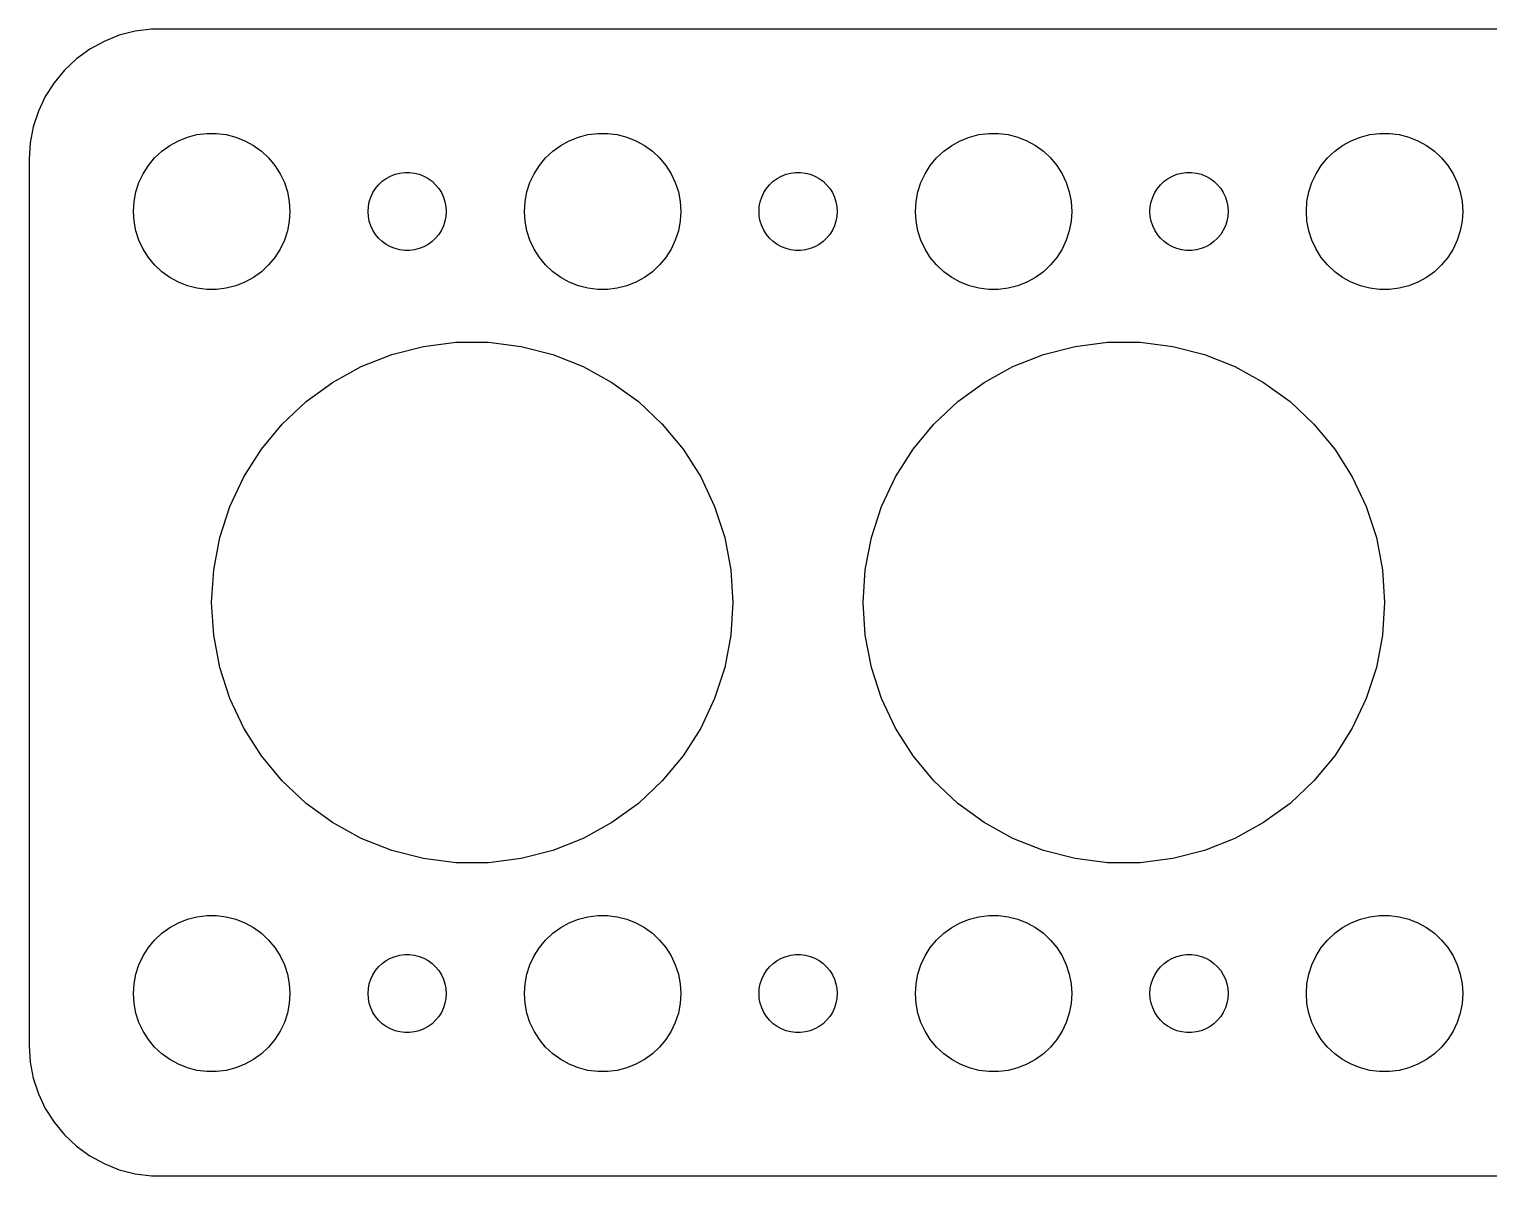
# Model space of a CAD drawing. Header units: metres. Extents: x -67 to 67, y -22 to 22.
# Drawn here: x -67 to -11, y -22 to 22 of the extents above; entities that cross this region are included whole.
import ezdxf

# ---------------------------------------------------------------- set-up
doc = ezdxf.new("R2010")
doc.units = ezdxf.units.M

msp = doc.modelspace()

# ---------------------------------------------------------------- linework, layer by layer
for p, q in [((-62.9369, 21.9114), (-63.5451, 21.7553)), ((-62.3139, 21.9901), (-62.9369, 21.9114)), ((62.3139, 21.9901), (-62.3139, 21.9901)), ((-64.1289, 21.5241), (-64.6791, 21.2216)), ((-63.5451, 21.7553), (-64.1289, 21.5241)), ((-65.1871, 20.8526), (-65.6448, 20.4227)), ((-64.6791, 21.2216), (-65.1871, 20.8526)), ((-65.6448, 20.4227), (-66.0451, 19.9389)), ((-66.0451, 19.9389), (-66.3815, 19.4088)), ((-66.3815, 19.4088), (-66.6489, 18.8406)), ((-66.6489, 18.8406), (-66.8429, 18.2434)), ((-66.8429, 18.2434), (-66.9606, 17.6267)), ((-60.927, 17.8532), (-60.5621, 17.9469)), ((-60.5621, 17.9469), (-60.1884, 17.9941)), ((-60.1884, 17.9941), (-59.8116, 17.9941)), ((-59.8116, 17.9941), (-59.4379, 17.9469)), ((-59.4379, 17.9469), (-59.0729, 17.8532)), ((-45.927, 17.8532), (-45.5621, 17.9469)), ((-45.5621, 17.9469), (-45.1884, 17.9941)), ((-45.1884, 17.9941), (-44.8116, 17.9941)), ((-44.8116, 17.9941), (-44.4379, 17.9469)), ((-44.4379, 17.9469), (-44.0729, 17.8532)), ((-30.927, 17.8532), (-30.5621, 17.9469)), ((-30.5621, 17.9469), (-30.1884, 17.9941)), ((-30.1884, 17.9941), (-29.8116, 17.9941)), ((-29.8116, 17.9941), (-29.4379, 17.9469)), ((-29.4379, 17.9469), (-29.0729, 17.8532)), ((-15.927, 17.8532), (-15.5621, 17.9469)), ((-15.5621, 17.9469), (-15.1884, 17.9941)), ((-15.1884, 17.9941), (-14.8116, 17.9941)), ((-14.8116, 17.9941), (-14.4379, 17.9469)), ((-14.4379, 17.9469), (-14.0729, 17.8532)), ((-66.9606, 17.6267), (-67, 17)), ((-61.9123, 17.3115), (-61.6075, 17.533)), ((-61.6075, 17.533), (-61.2773, 17.7145)), ((-61.2773, 17.7145), (-60.927, 17.8532)), ((-59.0729, 17.8532), (-58.7227, 17.7145)), ((-58.7227, 17.7145), (-58.3925, 17.533)), ((-58.3925, 17.533), (-58.0877, 17.3115)), ((-46.9123, 17.3115), (-46.6075, 17.533)), ((-46.6075, 17.533), (-46.2773, 17.7145)), ((-46.2773, 17.7145), (-45.927, 17.8532)), ((-44.0729, 17.8532), (-43.7227, 17.7145)), ((-43.7227, 17.7145), (-43.3925, 17.533)), ((-43.3925, 17.533), (-43.0877, 17.3115)), ((-31.9123, 17.3115), (-31.6075, 17.533)), ((-31.6075, 17.533), (-31.2773, 17.7145)), ((-31.2773, 17.7145), (-30.927, 17.8532)), ((-29.0729, 17.8532), (-28.7227, 17.7145)), ((-28.7227, 17.7145), (-28.3925, 17.533)), ((-28.3925, 17.533), (-28.0877, 17.3115)), ((-16.9123, 17.3115), (-16.6075, 17.533)), ((-16.6075, 17.533), (-16.2773, 17.7145)), ((-16.2773, 17.7145), (-15.927, 17.8532)), ((-14.0729, 17.8532), (-13.7227, 17.7145)), ((-13.7227, 17.7145), (-13.3925, 17.533)), ((-13.3925, 17.533), (-13.0877, 17.3115)), ((-67, 17), (-67, -17)), ((-62.427, 16.7634), (-62.1869, 17.0536)), ((-62.1869, 17.0536), (-61.9123, 17.3115)), ((-58.0877, 17.3115), (-57.8131, 17.0536)), ((-57.8131, 17.0536), (-57.5729, 16.7634)), ((-47.427, 16.7634), (-47.1869, 17.0536)), ((-47.1869, 17.0536), (-46.9123, 17.3115)), ((-43.0877, 17.3115), (-42.8131, 17.0536)), ((-42.8131, 17.0536), (-42.5729, 16.7634)), ((-32.427, 16.7634), (-32.1869, 17.0536)), ((-32.1869, 17.0536), (-31.9123, 17.3115)), ((-28.0877, 17.3115), (-27.8131, 17.0536)), ((-27.8131, 17.0536), (-27.5729, 16.7634)), ((-17.427, 16.7634), (-17.1869, 17.0536)), ((-17.1869, 17.0536), (-16.9123, 17.3115)), ((-13.0877, 17.3115), (-12.8131, 17.0536)), ((-12.8131, 17.0536), (-12.5729, 16.7634)), ((-62.7893, 16.1044), (-62.6289, 16.4453)), ((-62.6289, 16.4453), (-62.427, 16.7634)), ((-57.5729, 16.7634), (-57.3711, 16.4453)), ((-57.3711, 16.4453), (-57.2107, 16.1044)), ((-53.4561, 16.1558), (-53.3037, 16.2665)), ((-53.3037, 16.2665), (-53.1387, 16.3572)), ((-53.1387, 16.3572), (-52.9635, 16.4266)), ((-52.9635, 16.4266), (-52.7811, 16.4734)), ((-52.7811, 16.4734), (-52.5942, 16.497)), ((-52.5942, 16.497), (-52.4058, 16.497)), ((-52.4058, 16.497), (-52.2189, 16.4734)), ((-52.2189, 16.4734), (-52.0365, 16.4266)), ((-52.0365, 16.4266), (-51.8613, 16.3572)), ((-51.8613, 16.3572), (-51.6963, 16.2665)), ((-51.6963, 16.2665), (-51.5439, 16.1558)), ((-47.7893, 16.1044), (-47.6289, 16.4453)), ((-47.6289, 16.4453), (-47.427, 16.7634)), ((-42.5729, 16.7634), (-42.3711, 16.4453)), ((-42.3711, 16.4453), (-42.2107, 16.1044)), ((-38.4561, 16.1558), (-38.3037, 16.2665)), ((-38.3037, 16.2665), (-38.1387, 16.3572)), ((-38.1387, 16.3572), (-37.9635, 16.4266)), ((-37.9635, 16.4266), (-37.7811, 16.4734)), ((-37.7811, 16.4734), (-37.5942, 16.497)), ((-37.5942, 16.497), (-37.4058, 16.497)), ((-37.4058, 16.497), (-37.2189, 16.4734)), ((-37.2189, 16.4734), (-37.0365, 16.4266)), ((-37.0365, 16.4266), (-36.8613, 16.3572)), ((-36.8613, 16.3572), (-36.6963, 16.2665)), ((-36.6963, 16.2665), (-36.5439, 16.1558)), ((-32.7893, 16.1044), (-32.6289, 16.4453)), ((-32.6289, 16.4453), (-32.427, 16.7634)), ((-27.5729, 16.7634), (-27.3711, 16.4453)), ((-27.3711, 16.4453), (-27.2107, 16.1044)), ((-23.4561, 16.1558), (-23.3037, 16.2665)), ((-23.3037, 16.2665), (-23.1387, 16.3572)), ((-23.1387, 16.3572), (-22.9635, 16.4266)), ((-22.9635, 16.4266), (-22.7811, 16.4734)), ((-22.7811, 16.4734), (-22.5942, 16.497)), ((-22.5942, 16.497), (-22.4058, 16.497)), ((-22.4058, 16.497), (-22.2189, 16.4734)), ((-22.2189, 16.4734), (-22.0365, 16.4266)), ((-22.0365, 16.4266), (-21.8613, 16.3572)), ((-21.8613, 16.3572), (-21.6963, 16.2665)), ((-21.6963, 16.2665), (-21.5439, 16.1558)), ((-17.7893, 16.1044), (-17.6289, 16.4453)), ((-17.6289, 16.4453), (-17.427, 16.7634)), ((-12.5729, 16.7634), (-12.3711, 16.4453)), ((-12.3711, 16.4453), (-12.2107, 16.1044)), ((-62.9763, 15.376), (-62.9057, 15.7461)), ((-62.9057, 15.7461), (-62.7893, 16.1044)), ((-57.2107, 16.1044), (-57.0942, 15.7461)), ((-57.0942, 15.7461), (-57.0237, 15.376)), ((-53.8947, 15.5522), (-53.8145, 15.7226)), ((-53.8145, 15.7226), (-53.7135, 15.8817)), ((-53.7135, 15.8817), (-53.5934, 16.0268)), ((-53.5934, 16.0268), (-53.4561, 16.1558)), ((-51.5439, 16.1558), (-51.4065, 16.0268)), ((-51.4065, 16.0268), (-51.2865, 15.8817)), ((-51.2865, 15.8817), (-51.1855, 15.7226)), ((-51.1855, 15.7226), (-51.1053, 15.5522)), ((-47.9763, 15.376), (-47.9057, 15.7461)), ((-47.9057, 15.7461), (-47.7893, 16.1044)), ((-42.2107, 16.1044), (-42.0942, 15.7461)), ((-42.0942, 15.7461), (-42.0237, 15.376)), ((-38.8947, 15.5522), (-38.8145, 15.7226)), ((-38.8145, 15.7226), (-38.7135, 15.8817)), ((-38.7135, 15.8817), (-38.5934, 16.0268)), ((-38.5934, 16.0268), (-38.4561, 16.1558)), ((-36.5439, 16.1558), (-36.4065, 16.0268)), ((-36.4065, 16.0268), (-36.2865, 15.8817)), ((-36.2865, 15.8817), (-36.1855, 15.7226)), ((-36.1855, 15.7226), (-36.1053, 15.5522)), ((-32.9763, 15.376), (-32.9057, 15.7461)), ((-32.9057, 15.7461), (-32.7893, 16.1044)), ((-27.2107, 16.1044), (-27.0942, 15.7461)), ((-27.0942, 15.7461), (-27.0237, 15.376)), ((-23.8947, 15.5522), (-23.8145, 15.7226)), ((-23.8145, 15.7226), (-23.7135, 15.8817)), ((-23.7135, 15.8817), (-23.5934, 16.0268)), ((-23.5934, 16.0268), (-23.4561, 16.1558)), ((-21.5439, 16.1558), (-21.4065, 16.0268)), ((-21.4065, 16.0268), (-21.2865, 15.8817)), ((-21.2865, 15.8817), (-21.1855, 15.7226)), ((-21.1855, 15.7226), (-21.1053, 15.5522)), ((-17.9763, 15.376), (-17.9057, 15.7461)), ((-17.9057, 15.7461), (-17.7893, 16.1044)), ((-12.2107, 16.1044), (-12.0942, 15.7461)), ((-12.0942, 15.7461), (-12.0237, 15.376)), ((-63, 15), (-62.9763, 15.376)), ((-57.0237, 15.376), (-57, 15)), ((-54, 15), (-53.9882, 15.188)), ((-53.9882, 15.188), (-53.9529, 15.373)), ((-53.9529, 15.373), (-53.8947, 15.5522)), ((-51.1053, 15.5522), (-51.0471, 15.373)), ((-51.0471, 15.373), (-51.0118, 15.188)), ((-51.0118, 15.188), (-51, 15)), ((-48, 15), (-47.9763, 15.376)), ((-42.0237, 15.376), (-42, 15)), ((-39, 15), (-38.9882, 15.188)), ((-38.9882, 15.188), (-38.9529, 15.373)), ((-38.9529, 15.373), (-38.8947, 15.5522)), ((-36.1053, 15.5522), (-36.0471, 15.373)), ((-36.0471, 15.373), (-36.0118, 15.188)), ((-36.0118, 15.188), (-36, 15)), ((-33, 15), (-32.9763, 15.376)), ((-27.0237, 15.376), (-27, 15)), ((-24, 15), (-23.9882, 15.188)), ((-23.9882, 15.188), (-23.9529, 15.373)), ((-23.9529, 15.373), (-23.8947, 15.5522)), ((-21.1053, 15.5522), (-21.0471, 15.373)), ((-21.0471, 15.373), (-21.0118, 15.188)), ((-21.0118, 15.188), (-21, 15)), ((-18, 15), (-17.9763, 15.376)), ((-12.0237, 15.376), (-12, 15)), ((-62.9763, 14.624), (-63, 15)), ((-62.9057, 14.2539), (-62.9763, 14.624)), ((-57.0237, 14.624), (-57.0942, 14.2539)), ((-57, 15), (-57.0237, 14.624)), ((-53.9882, 14.812), (-54, 15)), ((-53.9529, 14.627), (-53.9882, 14.812)), ((-53.8947, 14.4478), (-53.9529, 14.627)), ((-51.0471, 14.627), (-51.1053, 14.4478)), ((-51.0118, 14.812), (-51.0471, 14.627)), ((-51, 15), (-51.0118, 14.812)), ((-47.9763, 14.624), (-48, 15)), ((-47.9057, 14.2539), (-47.9763, 14.624)), ((-42.0237, 14.624), (-42.0942, 14.2539)), ((-42, 15), (-42.0237, 14.624)), ((-38.9882, 14.812), (-39, 15)), ((-38.9529, 14.627), (-38.9882, 14.812)), ((-38.8947, 14.4478), (-38.9529, 14.627)), ((-36.0471, 14.627), (-36.1053, 14.4478)), ((-36.0118, 14.812), (-36.0471, 14.627)), ((-36, 15), (-36.0118, 14.812)), ((-32.9763, 14.624), (-33, 15)), ((-32.9057, 14.2539), (-32.9763, 14.624)), ((-27.0237, 14.624), (-27.0942, 14.2539)), ((-27, 15), (-27.0237, 14.624)), ((-23.9882, 14.812), (-24, 15)), ((-23.9529, 14.627), (-23.9882, 14.812)), ((-23.8947, 14.4478), (-23.9529, 14.627)), ((-21.0471, 14.627), (-21.1053, 14.4478)), ((-21.0118, 14.812), (-21.0471, 14.627)), ((-21, 15), (-21.0118, 14.812)), ((-17.9763, 14.624), (-18, 15)), ((-17.9057, 14.2539), (-17.9763, 14.624)), ((-12.0237, 14.624), (-12.0942, 14.2539)), ((-12, 15), (-12.0237, 14.624)), ((-62.7893, 13.8956), (-62.9057, 14.2539)), ((-57.0942, 14.2539), (-57.2107, 13.8956)), ((-53.8145, 14.2774), (-53.8947, 14.4478)), ((-53.7135, 14.1183), (-53.8145, 14.2774)), ((-53.5934, 13.9732), (-53.7135, 14.1183)), ((-51.2865, 14.1183), (-51.4065, 13.9732)), ((-51.1855, 14.2774), (-51.2865, 14.1183)), ((-51.1053, 14.4478), (-51.1855, 14.2774)), ((-47.7893, 13.8956), (-47.9057, 14.2539)), ((-42.0942, 14.2539), (-42.2107, 13.8956)), ((-38.8145, 14.2774), (-38.8947, 14.4478)), ((-38.7135, 14.1183), (-38.8145, 14.2774)), ((-38.5934, 13.9732), (-38.7135, 14.1183)), ((-36.2865, 14.1183), (-36.4065, 13.9732)), ((-36.1855, 14.2774), (-36.2865, 14.1183)), ((-36.1053, 14.4478), (-36.1855, 14.2774)), ((-32.7893, 13.8956), (-32.9057, 14.2539)), ((-27.0942, 14.2539), (-27.2107, 13.8956)), ((-23.8145, 14.2774), (-23.8947, 14.4478)), ((-23.7135, 14.1183), (-23.8145, 14.2774)), ((-23.5934, 13.9732), (-23.7135, 14.1183)), ((-21.2865, 14.1183), (-21.4065, 13.9732)), ((-21.1855, 14.2774), (-21.2865, 14.1183)), ((-21.1053, 14.4478), (-21.1855, 14.2774)), ((-17.7893, 13.8956), (-17.9057, 14.2539)), ((-12.0942, 14.2539), (-12.2107, 13.8956)), ((-62.6289, 13.5547), (-62.7893, 13.8956)), ((-62.427, 13.2366), (-62.6289, 13.5547)), ((-57.3711, 13.5547), (-57.5729, 13.2366)), ((-57.2107, 13.8956), (-57.3711, 13.5547)), ((-53.4561, 13.8442), (-53.5934, 13.9732)), ((-53.3037, 13.7335), (-53.4561, 13.8442)), ((-53.1387, 13.6427), (-53.3037, 13.7335)), ((-52.9635, 13.5734), (-53.1387, 13.6427)), ((-52.7811, 13.5266), (-52.9635, 13.5734)), ((-52.5942, 13.5029), (-52.7811, 13.5266)), ((-52.4058, 13.5029), (-52.5942, 13.5029)), ((-52.2189, 13.5266), (-52.4058, 13.5029)), ((-52.0365, 13.5734), (-52.2189, 13.5266)), ((-51.8613, 13.6427), (-52.0365, 13.5734)), ((-51.6963, 13.7335), (-51.8613, 13.6427)), ((-51.5439, 13.8442), (-51.6963, 13.7335)), ((-51.4065, 13.9732), (-51.5439, 13.8442)), ((-47.6289, 13.5547), (-47.7893, 13.8956)), ((-47.427, 13.2366), (-47.6289, 13.5547)), ((-42.3711, 13.5547), (-42.5729, 13.2366)), ((-42.2107, 13.8956), (-42.3711, 13.5547)), ((-38.4561, 13.8442), (-38.5934, 13.9732)), ((-38.3037, 13.7335), (-38.4561, 13.8442)), ((-38.1387, 13.6427), (-38.3037, 13.7335)), ((-37.9635, 13.5734), (-38.1387, 13.6427)), ((-37.7811, 13.5266), (-37.9635, 13.5734)), ((-37.5942, 13.5029), (-37.7811, 13.5266)), ((-37.4058, 13.5029), (-37.5942, 13.5029)), ((-37.2189, 13.5266), (-37.4058, 13.5029)), ((-37.0365, 13.5734), (-37.2189, 13.5266)), ((-36.8613, 13.6427), (-37.0365, 13.5734)), ((-36.6963, 13.7335), (-36.8613, 13.6427)), ((-36.5439, 13.8442), (-36.6963, 13.7335)), ((-36.4065, 13.9732), (-36.5439, 13.8442)), ((-32.6289, 13.5547), (-32.7893, 13.8956)), ((-32.427, 13.2366), (-32.6289, 13.5547)), ((-27.3711, 13.5547), (-27.5729, 13.2366)), ((-27.2107, 13.8956), (-27.3711, 13.5547)), ((-23.4561, 13.8442), (-23.5934, 13.9732)), ((-23.3037, 13.7335), (-23.4561, 13.8442)), ((-23.1387, 13.6427), (-23.3037, 13.7335)), ((-22.9635, 13.5734), (-23.1387, 13.6427)), ((-22.7811, 13.5266), (-22.9635, 13.5734)), ((-22.5942, 13.5029), (-22.7811, 13.5266)), ((-22.4058, 13.5029), (-22.5942, 13.5029)), ((-22.2189, 13.5266), (-22.4058, 13.5029)), ((-22.0365, 13.5734), (-22.2189, 13.5266)), ((-21.8613, 13.6427), (-22.0365, 13.5734)), ((-21.6963, 13.7335), (-21.8613, 13.6427)), ((-21.5439, 13.8442), (-21.6963, 13.7335)), ((-21.4065, 13.9732), (-21.5439, 13.8442)), ((-17.6289, 13.5547), (-17.7893, 13.8956)), ((-17.427, 13.2366), (-17.6289, 13.5547)), ((-12.3711, 13.5547), (-12.5729, 13.2366)), ((-12.2107, 13.8956), (-12.3711, 13.5547)), ((-62.1869, 12.9464), (-62.427, 13.2366)), ((-61.9123, 12.6884), (-62.1869, 12.9464)), ((-57.8131, 12.9464), (-58.0877, 12.6884)), ((-57.5729, 13.2366), (-57.8131, 12.9464)), ((-47.1869, 12.9464), (-47.427, 13.2366)), ((-46.9123, 12.6884), (-47.1869, 12.9464)), ((-42.8131, 12.9464), (-43.0877, 12.6884)), ((-42.5729, 13.2366), (-42.8131, 12.9464)), ((-32.1869, 12.9464), (-32.427, 13.2366)), ((-31.9123, 12.6884), (-32.1869, 12.9464)), ((-27.8131, 12.9464), (-28.0877, 12.6884)), ((-27.5729, 13.2366), (-27.8131, 12.9464)), ((-17.1869, 12.9464), (-17.427, 13.2366)), ((-16.9123, 12.6884), (-17.1869, 12.9464)), ((-12.8131, 12.9464), (-13.0877, 12.6884)), ((-12.5729, 13.2366), (-12.8131, 12.9464)), ((-61.6075, 12.467), (-61.9123, 12.6884)), ((-61.2773, 12.2855), (-61.6075, 12.467)), ((-58.3925, 12.467), (-58.7227, 12.2855)), ((-58.0877, 12.6884), (-58.3925, 12.467)), ((-46.6075, 12.467), (-46.9123, 12.6884)), ((-46.2773, 12.2855), (-46.6075, 12.467)), ((-43.3925, 12.467), (-43.7227, 12.2855)), ((-43.0877, 12.6884), (-43.3925, 12.467)), ((-31.6075, 12.467), (-31.9123, 12.6884)), ((-31.2773, 12.2855), (-31.6075, 12.467)), ((-28.3925, 12.467), (-28.7227, 12.2855)), ((-28.0877, 12.6884), (-28.3925, 12.467)), ((-16.6075, 12.467), (-16.9123, 12.6884)), ((-16.2773, 12.2855), (-16.6075, 12.467)), ((-13.3925, 12.467), (-13.7227, 12.2855)), ((-13.0877, 12.6884), (-13.3925, 12.467)), ((-60.927, 12.1468), (-61.2773, 12.2855)), ((-60.5621, 12.0531), (-60.927, 12.1468)), ((-60.1884, 12.0059), (-60.5621, 12.0531)), ((-59.8116, 12.0059), (-60.1884, 12.0059)), ((-59.4379, 12.0531), (-59.8116, 12.0059)), ((-59.0729, 12.1468), (-59.4379, 12.0531)), ((-58.7227, 12.2855), (-59.0729, 12.1468)), ((-45.927, 12.1468), (-46.2773, 12.2855)), ((-45.5621, 12.0531), (-45.927, 12.1468)), ((-45.1884, 12.0059), (-45.5621, 12.0531)), ((-44.8116, 12.0059), (-45.1884, 12.0059)), ((-44.4379, 12.0531), (-44.8116, 12.0059)), ((-44.0729, 12.1468), (-44.4379, 12.0531)), ((-43.7227, 12.2855), (-44.0729, 12.1468)), ((-30.927, 12.1468), (-31.2773, 12.2855)), ((-30.5621, 12.0531), (-30.927, 12.1468)), ((-30.1884, 12.0059), (-30.5621, 12.0531)), ((-29.8116, 12.0059), (-30.1884, 12.0059)), ((-29.4379, 12.0531), (-29.8116, 12.0059)), ((-29.0729, 12.1468), (-29.4379, 12.0531)), ((-28.7227, 12.2855), (-29.0729, 12.1468)), ((-15.927, 12.1468), (-16.2773, 12.2855)), ((-15.5621, 12.0531), (-15.927, 12.1468)), ((-15.1884, 12.0059), (-15.5621, 12.0531)), ((-14.8116, 12.0059), (-15.1884, 12.0059)), ((-14.4379, 12.0531), (-14.8116, 12.0059)), ((-14.0729, 12.1468), (-14.4379, 12.0531)), ((-13.7227, 12.2855), (-14.0729, 12.1468)), ((-53.0902, 9.51056), (-51.8738, 9.82286)), ((-51.8738, 9.82286), (-50.6279, 9.98026)), ((-50.6279, 9.98026), (-49.3721, 9.98026)), ((-49.3721, 9.98026), (-48.1262, 9.82286)), ((-48.1262, 9.82286), (-46.9098, 9.51056)), ((-28.0902, 9.51056), (-26.8738, 9.82286)), ((-26.8738, 9.82286), (-25.6279, 9.98026)), ((-25.6279, 9.98026), (-24.3721, 9.98026)), ((-24.3721, 9.98026), (-23.1262, 9.82286)), ((-23.1262, 9.82286), (-21.9098, 9.51056)), ((-55.3583, 8.44327), (-54.2578, 9.04826)), ((-54.2578, 9.04826), (-53.0902, 9.51056)), ((-46.9098, 9.51056), (-45.7422, 9.04826)), ((-45.7422, 9.04826), (-44.6417, 8.44327)), ((-30.3583, 8.44327), (-29.2578, 9.04826)), ((-29.2578, 9.04826), (-28.0902, 9.51056)), ((-21.9098, 9.51056), (-20.7422, 9.04826)), ((-20.7422, 9.04826), (-19.6417, 8.44327)), ((-56.3742, 7.70512), (-55.3583, 8.44327)), ((-44.6417, 8.44327), (-43.6257, 7.70512)), ((-31.3742, 7.70512), (-30.3583, 8.44327)), ((-19.6417, 8.44327), (-18.6257, 7.70512)), ((-57.2897, 6.84546), (-56.3742, 7.70512)), ((-43.6257, 7.70512), (-42.7103, 6.84546)), ((-32.2897, 6.84546), (-31.3742, 7.70512)), ((-18.6257, 7.70512), (-17.7103, 6.84546)), ((-58.0902, 5.87784), (-57.2897, 6.84546)), ((-42.7103, 6.84546), (-41.9098, 5.87784)), ((-33.0902, 5.87784), (-32.2897, 6.84546)), ((-17.7103, 6.84546), (-16.9098, 5.87784)), ((-58.7631, 4.81754), (-58.0902, 5.87784)), ((-41.9098, 5.87784), (-41.2369, 4.81754)), ((-33.7631, 4.81754), (-33.0902, 5.87784)), ((-16.9098, 5.87784), (-16.2369, 4.81754)), ((-59.2978, 3.68124), (-58.7631, 4.81754)), ((-41.2369, 4.81754), (-40.7022, 3.68124)), ((-34.2978, 3.68124), (-33.7631, 4.81754)), ((-16.2369, 4.81754), (-15.7022, 3.68124)), ((-59.6858, 2.48689), (-59.2978, 3.68124)), ((-40.7022, 3.68124), (-40.3142, 2.48689)), ((-34.6858, 2.48689), (-34.2978, 3.68124)), ((-15.7022, 3.68124), (-15.3142, 2.48689)), ((-59.9211, 1.25333), (-59.6858, 2.48689)), ((-40.3142, 2.48689), (-40.0788, 1.25333)), ((-34.9211, 1.25333), (-34.6858, 2.48689)), ((-15.3142, 2.48689), (-15.0788, 1.25333)), ((-60, 0), (-59.9211, 1.25333)), ((-40.0788, 1.25333), (-40, 0)), ((-35, 0), (-34.9211, 1.25333)), ((-15.0788, 1.25333), (-15, 0)), ((-59.9211, -1.25333), (-60, 0)), ((-40, 0), (-40.0788, -1.25333)), ((-34.9211, -1.25333), (-35, 0)), ((-15, 0), (-15.0788, -1.25333)), ((-59.6858, -2.48689), (-59.9211, -1.25333)), ((-40.0788, -1.25333), (-40.3142, -2.48689)), ((-34.6858, -2.48689), (-34.9211, -1.25333)), ((-15.0788, -1.25333), (-15.3142, -2.48689)), ((-59.2978, -3.68124), (-59.6858, -2.48689)), ((-40.3142, -2.48689), (-40.7022, -3.68124)), ((-34.2978, -3.68124), (-34.6858, -2.48689)), ((-15.3142, -2.48689), (-15.7022, -3.68124)), ((-58.7631, -4.81754), (-59.2978, -3.68124)), ((-40.7022, -3.68124), (-41.2369, -4.81754)), ((-33.7631, -4.81754), (-34.2978, -3.68124)), ((-15.7022, -3.68124), (-16.2369, -4.81754)), ((-58.0902, -5.87784), (-58.7631, -4.81754)), ((-41.2369, -4.81754), (-41.9098, -5.87784)), ((-33.0902, -5.87784), (-33.7631, -4.81754)), ((-16.2369, -4.81754), (-16.9098, -5.87784)), ((-57.2897, -6.84546), (-58.0902, -5.87784)), ((-41.9098, -5.87784), (-42.7103, -6.84546)), ((-32.2897, -6.84546), (-33.0902, -5.87784)), ((-16.9098, -5.87784), (-17.7103, -6.84546)), ((-56.3742, -7.70512), (-57.2897, -6.84546)), ((-42.7103, -6.84546), (-43.6257, -7.70512)), ((-31.3742, -7.70512), (-32.2897, -6.84546)), ((-17.7103, -6.84546), (-18.6257, -7.70512)), ((-55.3583, -8.44327), (-56.3742, -7.70512)), ((-43.6257, -7.70512), (-44.6417, -8.44327)), ((-30.3583, -8.44327), (-31.3742, -7.70512)), ((-18.6257, -7.70512), (-19.6417, -8.44327)), ((-54.2578, -9.04826), (-55.3583, -8.44327)), ((-44.6417, -8.44327), (-45.7422, -9.04826)), ((-29.2578, -9.04826), (-30.3583, -8.44327)), ((-19.6417, -8.44327), (-20.7422, -9.04826)), ((-53.0902, -9.51056), (-54.2578, -9.04826)), ((-51.8738, -9.82286), (-53.0902, -9.51056)), ((-46.9098, -9.51056), (-48.1262, -9.82286)), ((-45.7422, -9.04826), (-46.9098, -9.51056)), ((-28.0902, -9.51056), (-29.2578, -9.04826)), ((-26.8738, -9.82286), (-28.0902, -9.51056)), ((-21.9098, -9.51056), (-23.1262, -9.82286)), ((-20.7422, -9.04826), (-21.9098, -9.51056)), ((-50.6279, -9.98026), (-51.8738, -9.82286)), ((-49.3721, -9.98026), (-50.6279, -9.98026)), ((-48.1262, -9.82286), (-49.3721, -9.98026)), ((-25.6279, -9.98026), (-26.8738, -9.82286)), ((-24.3721, -9.98026), (-25.6279, -9.98026)), ((-23.1262, -9.82286), (-24.3721, -9.98026)), ((-61.6075, -12.467), (-61.2773, -12.2855)), ((-61.2773, -12.2855), (-60.927, -12.1468)), ((-60.927, -12.1468), (-60.5621, -12.0531)), ((-60.5621, -12.0531), (-60.1884, -12.0059)), ((-60.1884, -12.0059), (-59.8116, -12.0059)), ((-59.8116, -12.0059), (-59.4379, -12.0531)), ((-59.4379, -12.0531), (-59.0729, -12.1468)), ((-59.0729, -12.1468), (-58.7227, -12.2855)), ((-58.7227, -12.2855), (-58.3925, -12.467)), ((-46.6075, -12.467), (-46.2773, -12.2855)), ((-46.2773, -12.2855), (-45.927, -12.1468)), ((-45.927, -12.1468), (-45.5621, -12.0531)), ((-45.5621, -12.0531), (-45.1884, -12.0059)), ((-45.1884, -12.0059), (-44.8116, -12.0059)), ((-44.8116, -12.0059), (-44.4379, -12.0531)), ((-44.4379, -12.0531), (-44.0729, -12.1468)), ((-44.0729, -12.1468), (-43.7227, -12.2855)), ((-43.7227, -12.2855), (-43.3925, -12.467)), ((-31.6075, -12.467), (-31.2773, -12.2855)), ((-31.2773, -12.2855), (-30.927, -12.1468)), ((-30.927, -12.1468), (-30.5621, -12.0531)), ((-30.5621, -12.0531), (-30.1884, -12.0059)), ((-30.1884, -12.0059), (-29.8116, -12.0059)), ((-29.8116, -12.0059), (-29.4379, -12.0531)), ((-29.4379, -12.0531), (-29.0729, -12.1468)), ((-29.0729, -12.1468), (-28.7227, -12.2855)), ((-28.7227, -12.2855), (-28.3925, -12.467)), ((-16.6075, -12.467), (-16.2773, -12.2855)), ((-16.2773, -12.2855), (-15.927, -12.1468)), ((-15.927, -12.1468), (-15.5621, -12.0531)), ((-15.5621, -12.0531), (-15.1884, -12.0059)), ((-15.1884, -12.0059), (-14.8116, -12.0059)), ((-14.8116, -12.0059), (-14.4379, -12.0531)), ((-14.4379, -12.0531), (-14.0729, -12.1468)), ((-14.0729, -12.1468), (-13.7227, -12.2855)), ((-13.7227, -12.2855), (-13.3925, -12.467)), ((-62.1869, -12.9464), (-61.9123, -12.6884)), ((-61.9123, -12.6884), (-61.6075, -12.467)), ((-58.3925, -12.467), (-58.0877, -12.6884)), ((-58.0877, -12.6884), (-57.8131, -12.9464)), ((-47.1869, -12.9464), (-46.9123, -12.6884)), ((-46.9123, -12.6884), (-46.6075, -12.467)), ((-43.3925, -12.467), (-43.0877, -12.6884)), ((-43.0877, -12.6884), (-42.8131, -12.9464)), ((-32.1869, -12.9464), (-31.9123, -12.6884)), ((-31.9123, -12.6884), (-31.6075, -12.467)), ((-28.3925, -12.467), (-28.0877, -12.6884)), ((-28.0877, -12.6884), (-27.8131, -12.9464)), ((-17.1869, -12.9464), (-16.9123, -12.6884)), ((-16.9123, -12.6884), (-16.6075, -12.467)), ((-13.3925, -12.467), (-13.0877, -12.6884)), ((-13.0877, -12.6884), (-12.8131, -12.9464)), ((-62.6289, -13.5547), (-62.427, -13.2366)), ((-62.427, -13.2366), (-62.1869, -12.9464)), ((-57.8131, -12.9464), (-57.5729, -13.2366)), ((-57.5729, -13.2366), (-57.3711, -13.5547)), ((-47.6289, -13.5547), (-47.427, -13.2366)), ((-47.427, -13.2366), (-47.1869, -12.9464)), ((-42.8131, -12.9464), (-42.5729, -13.2366)), ((-42.5729, -13.2366), (-42.3711, -13.5547)), ((-32.6289, -13.5547), (-32.427, -13.2366)), ((-32.427, -13.2366), (-32.1869, -12.9464)), ((-27.8131, -12.9464), (-27.5729, -13.2366)), ((-27.5729, -13.2366), (-27.3711, -13.5547)), ((-17.6289, -13.5547), (-17.427, -13.2366)), ((-17.427, -13.2366), (-17.1869, -12.9464)), ((-12.8131, -12.9464), (-12.5729, -13.2366)), ((-12.5729, -13.2366), (-12.3711, -13.5547)), ((-62.9057, -14.2539), (-62.7893, -13.8956)), ((-62.7893, -13.8956), (-62.6289, -13.5547)), ((-57.3711, -13.5547), (-57.2107, -13.8956)), ((-57.2107, -13.8956), (-57.0942, -14.2539)), ((-53.7135, -14.1183), (-53.5934, -13.9732)), ((-53.5934, -13.9732), (-53.4561, -13.8442)), ((-53.4561, -13.8442), (-53.3037, -13.7335)), ((-53.3037, -13.7335), (-53.1387, -13.6427)), ((-53.1387, -13.6427), (-52.9635, -13.5734)), ((-52.9635, -13.5734), (-52.7811, -13.5266)), ((-52.7811, -13.5266), (-52.5942, -13.5029)), ((-52.5942, -13.5029), (-52.4058, -13.5029)), ((-52.4058, -13.5029), (-52.2189, -13.5266)), ((-52.2189, -13.5266), (-52.0365, -13.5734)), ((-52.0365, -13.5734), (-51.8613, -13.6427)), ((-51.8613, -13.6427), (-51.6963, -13.7335)), ((-51.6963, -13.7335), (-51.5439, -13.8442)), ((-51.5439, -13.8442), (-51.4065, -13.9732)), ((-51.4065, -13.9732), (-51.2865, -14.1183)), ((-47.9057, -14.2539), (-47.7893, -13.8956)), ((-47.7893, -13.8956), (-47.6289, -13.5547)), ((-42.3711, -13.5547), (-42.2107, -13.8956)), ((-42.2107, -13.8956), (-42.0942, -14.2539)), ((-38.7135, -14.1183), (-38.5934, -13.9732)), ((-38.5934, -13.9732), (-38.4561, -13.8442)), ((-38.4561, -13.8442), (-38.3037, -13.7335)), ((-38.3037, -13.7335), (-38.1387, -13.6427)), ((-38.1387, -13.6427), (-37.9635, -13.5734)), ((-37.9635, -13.5734), (-37.7811, -13.5266)), ((-37.7811, -13.5266), (-37.5942, -13.5029)), ((-37.5942, -13.5029), (-37.4058, -13.5029)), ((-37.4058, -13.5029), (-37.2189, -13.5266)), ((-37.2189, -13.5266), (-37.0365, -13.5734)), ((-37.0365, -13.5734), (-36.8613, -13.6427)), ((-36.8613, -13.6427), (-36.6963, -13.7335)), ((-36.6963, -13.7335), (-36.5439, -13.8442)), ((-36.5439, -13.8442), (-36.4065, -13.9732)), ((-36.4065, -13.9732), (-36.2865, -14.1183)), ((-32.9057, -14.2539), (-32.7893, -13.8956)), ((-32.7893, -13.8956), (-32.6289, -13.5547)), ((-27.3711, -13.5547), (-27.2107, -13.8956)), ((-27.2107, -13.8956), (-27.0942, -14.2539)), ((-23.7135, -14.1183), (-23.5934, -13.9732)), ((-23.5934, -13.9732), (-23.4561, -13.8442)), ((-23.4561, -13.8442), (-23.3037, -13.7335)), ((-23.3037, -13.7335), (-23.1387, -13.6427)), ((-23.1387, -13.6427), (-22.9635, -13.5734)), ((-22.9635, -13.5734), (-22.7811, -13.5266)), ((-22.7811, -13.5266), (-22.5942, -13.5029)), ((-22.5942, -13.5029), (-22.4058, -13.5029)), ((-22.4058, -13.5029), (-22.2189, -13.5266)), ((-22.2189, -13.5266), (-22.0365, -13.5734)), ((-22.0365, -13.5734), (-21.8613, -13.6427)), ((-21.8613, -13.6427), (-21.6963, -13.7335)), ((-21.6963, -13.7335), (-21.5439, -13.8442)), ((-21.5439, -13.8442), (-21.4065, -13.9732)), ((-21.4065, -13.9732), (-21.2865, -14.1183)), ((-17.9057, -14.2539), (-17.7893, -13.8956)), ((-17.7893, -13.8956), (-17.6289, -13.5547)), ((-12.3711, -13.5547), (-12.2107, -13.8956)), ((-12.2107, -13.8956), (-12.0942, -14.2539)), ((-62.9763, -14.624), (-62.9057, -14.2539)), ((-57.0942, -14.2539), (-57.0237, -14.624)), ((-53.9529, -14.627), (-53.8947, -14.4478)), ((-53.8947, -14.4478), (-53.8145, -14.2774)), ((-53.8145, -14.2774), (-53.7135, -14.1183)), ((-51.2865, -14.1183), (-51.1855, -14.2774)), ((-51.1855, -14.2774), (-51.1053, -14.4478)), ((-51.1053, -14.4478), (-51.0471, -14.627)), ((-47.9763, -14.624), (-47.9057, -14.2539)), ((-42.0942, -14.2539), (-42.0237, -14.624)), ((-38.9529, -14.627), (-38.8947, -14.4478)), ((-38.8947, -14.4478), (-38.8145, -14.2774)), ((-38.8145, -14.2774), (-38.7135, -14.1183)), ((-36.2865, -14.1183), (-36.1855, -14.2774)), ((-36.1855, -14.2774), (-36.1053, -14.4478)), ((-36.1053, -14.4478), (-36.0471, -14.627)), ((-32.9763, -14.624), (-32.9057, -14.2539)), ((-27.0942, -14.2539), (-27.0237, -14.624)), ((-23.9529, -14.627), (-23.8947, -14.4478)), ((-23.8947, -14.4478), (-23.8145, -14.2774)), ((-23.8145, -14.2774), (-23.7135, -14.1183)), ((-21.2865, -14.1183), (-21.1855, -14.2774)), ((-21.1855, -14.2774), (-21.1053, -14.4478)), ((-21.1053, -14.4478), (-21.0471, -14.627)), ((-17.9763, -14.624), (-17.9057, -14.2539)), ((-12.0942, -14.2539), (-12.0237, -14.624)), ((-63, -15), (-62.9763, -14.624)), ((-62.9763, -15.376), (-63, -15)), ((-57.0237, -14.624), (-57, -15)), ((-57, -15), (-57.0237, -15.376)), ((-54, -15), (-53.9882, -14.812)), ((-53.9882, -15.188), (-54, -15)), ((-53.9882, -14.812), (-53.9529, -14.627)), ((-51.0471, -14.627), (-51.0118, -14.812)), ((-51.0118, -14.812), (-51, -15)), ((-51, -15), (-51.0118, -15.188)), ((-48, -15), (-47.9763, -14.624)), ((-47.9763, -15.376), (-48, -15)), ((-42.0237, -14.624), (-42, -15)), ((-42, -15), (-42.0237, -15.376)), ((-39, -15), (-38.9882, -14.812)), ((-38.9882, -15.188), (-39, -15)), ((-38.9882, -14.812), (-38.9529, -14.627)), ((-36.0471, -14.627), (-36.0118, -14.812)), ((-36.0118, -14.812), (-36, -15)), ((-36, -15), (-36.0118, -15.188)), ((-33, -15), (-32.9763, -14.624)), ((-32.9763, -15.376), (-33, -15)), ((-27.0237, -14.624), (-27, -15)), ((-27, -15), (-27.0237, -15.376)), ((-24, -15), (-23.9882, -14.812)), ((-23.9882, -15.188), (-24, -15)), ((-23.9882, -14.812), (-23.9529, -14.627)), ((-21.0471, -14.627), (-21.0118, -14.812)), ((-21.0118, -14.812), (-21, -15)), ((-21, -15), (-21.0118, -15.188)), ((-18, -15), (-17.9763, -14.624)), ((-17.9763, -15.376), (-18, -15)), ((-12.0237, -14.624), (-12, -15)), ((-12, -15), (-12.0237, -15.376)), ((-62.9057, -15.7461), (-62.9763, -15.376)), ((-57.0237, -15.376), (-57.0942, -15.7461)), ((-53.9529, -15.373), (-53.9882, -15.188)), ((-53.8947, -15.5522), (-53.9529, -15.373)), ((-53.8145, -15.7226), (-53.8947, -15.5522)), ((-51.1053, -15.5522), (-51.1855, -15.7226)), ((-51.0471, -15.373), (-51.1053, -15.5522)), ((-51.0118, -15.188), (-51.0471, -15.373)), ((-47.9057, -15.7461), (-47.9763, -15.376)), ((-42.0237, -15.376), (-42.0942, -15.7461)), ((-38.9529, -15.373), (-38.9882, -15.188)), ((-38.8947, -15.5522), (-38.9529, -15.373)), ((-38.8145, -15.7226), (-38.8947, -15.5522)), ((-36.1053, -15.5522), (-36.1855, -15.7226)), ((-36.0471, -15.373), (-36.1053, -15.5522)), ((-36.0118, -15.188), (-36.0471, -15.373)), ((-32.9057, -15.7461), (-32.9763, -15.376)), ((-27.0237, -15.376), (-27.0942, -15.7461)), ((-23.9529, -15.373), (-23.9882, -15.188)), ((-23.8947, -15.5522), (-23.9529, -15.373)), ((-23.8145, -15.7226), (-23.8947, -15.5522)), ((-21.1053, -15.5522), (-21.1855, -15.7226)), ((-21.0471, -15.373), (-21.1053, -15.5522)), ((-21.0118, -15.188), (-21.0471, -15.373)), ((-17.9057, -15.7461), (-17.9763, -15.376)), ((-12.0237, -15.376), (-12.0942, -15.7461)), ((-62.7893, -16.1044), (-62.9057, -15.7461)), ((-62.6289, -16.4453), (-62.7893, -16.1044)), ((-57.2107, -16.1044), (-57.3711, -16.4453)), ((-57.0942, -15.7461), (-57.2107, -16.1044)), ((-53.7135, -15.8817), (-53.8145, -15.7226)), ((-53.5934, -16.0268), (-53.7135, -15.8817)), ((-53.4561, -16.1558), (-53.5934, -16.0268)), ((-53.3037, -16.2665), (-53.4561, -16.1558)), ((-51.5439, -16.1558), (-51.6963, -16.2665)), ((-51.4065, -16.0268), (-51.5439, -16.1558)), ((-51.2865, -15.8817), (-51.4065, -16.0268)), ((-51.1855, -15.7226), (-51.2865, -15.8817)), ((-47.7893, -16.1044), (-47.9057, -15.7461)), ((-47.6289, -16.4453), (-47.7893, -16.1044)), ((-42.2107, -16.1044), (-42.3711, -16.4453)), ((-42.0942, -15.7461), (-42.2107, -16.1044)), ((-38.7135, -15.8817), (-38.8145, -15.7226)), ((-38.5934, -16.0268), (-38.7135, -15.8817)), ((-38.4561, -16.1558), (-38.5934, -16.0268)), ((-38.3037, -16.2665), (-38.4561, -16.1558)), ((-36.5439, -16.1558), (-36.6963, -16.2665)), ((-36.4065, -16.0268), (-36.5439, -16.1558)), ((-36.2865, -15.8817), (-36.4065, -16.0268)), ((-36.1855, -15.7226), (-36.2865, -15.8817)), ((-32.7893, -16.1044), (-32.9057, -15.7461)), ((-32.6289, -16.4453), (-32.7893, -16.1044)), ((-27.2107, -16.1044), (-27.3711, -16.4453)), ((-27.0942, -15.7461), (-27.2107, -16.1044)), ((-23.7135, -15.8817), (-23.8145, -15.7226)), ((-23.5934, -16.0268), (-23.7135, -15.8817)), ((-23.4561, -16.1558), (-23.5934, -16.0268)), ((-23.3037, -16.2665), (-23.4561, -16.1558)), ((-21.5439, -16.1558), (-21.6963, -16.2665)), ((-21.4065, -16.0268), (-21.5439, -16.1558)), ((-21.2865, -15.8817), (-21.4065, -16.0268)), ((-21.1855, -15.7226), (-21.2865, -15.8817)), ((-17.7893, -16.1044), (-17.9057, -15.7461)), ((-17.6289, -16.4453), (-17.7893, -16.1044)), ((-12.2107, -16.1044), (-12.3711, -16.4453)), ((-12.0942, -15.7461), (-12.2107, -16.1044)), ((-62.427, -16.7634), (-62.6289, -16.4453)), ((-62.1869, -17.0536), (-62.427, -16.7634)), ((-57.5729, -16.7634), (-57.8131, -17.0536)), ((-57.3711, -16.4453), (-57.5729, -16.7634)), ((-53.1387, -16.3572), (-53.3037, -16.2665)), ((-52.9635, -16.4266), (-53.1387, -16.3572)), ((-52.7811, -16.4734), (-52.9635, -16.4266)), ((-52.5942, -16.497), (-52.7811, -16.4734)), ((-52.4058, -16.497), (-52.5942, -16.497)), ((-52.2189, -16.4734), (-52.4058, -16.497)), ((-52.0365, -16.4266), (-52.2189, -16.4734)), ((-51.8613, -16.3572), (-52.0365, -16.4266)), ((-51.6963, -16.2665), (-51.8613, -16.3572)), ((-47.427, -16.7634), (-47.6289, -16.4453)), ((-47.1869, -17.0536), (-47.427, -16.7634)), ((-42.5729, -16.7634), (-42.8131, -17.0536)), ((-42.3711, -16.4453), (-42.5729, -16.7634)), ((-38.1387, -16.3572), (-38.3037, -16.2665)), ((-37.9635, -16.4266), (-38.1387, -16.3572)), ((-37.7811, -16.4734), (-37.9635, -16.4266)), ((-37.5942, -16.497), (-37.7811, -16.4734)), ((-37.4058, -16.497), (-37.5942, -16.497)), ((-37.2189, -16.4734), (-37.4058, -16.497)), ((-37.0365, -16.4266), (-37.2189, -16.4734)), ((-36.8613, -16.3572), (-37.0365, -16.4266)), ((-36.6963, -16.2665), (-36.8613, -16.3572)), ((-32.427, -16.7634), (-32.6289, -16.4453)), ((-32.1869, -17.0536), (-32.427, -16.7634)), ((-27.5729, -16.7634), (-27.8131, -17.0536)), ((-27.3711, -16.4453), (-27.5729, -16.7634)), ((-23.1387, -16.3572), (-23.3037, -16.2665)), ((-22.9635, -16.4266), (-23.1387, -16.3572)), ((-22.7811, -16.4734), (-22.9635, -16.4266)), ((-22.5942, -16.497), (-22.7811, -16.4734)), ((-22.4058, -16.497), (-22.5942, -16.497)), ((-22.2189, -16.4734), (-22.4058, -16.497)), ((-22.0365, -16.4266), (-22.2189, -16.4734)), ((-21.8613, -16.3572), (-22.0365, -16.4266)), ((-21.6963, -16.2665), (-21.8613, -16.3572)), ((-17.427, -16.7634), (-17.6289, -16.4453)), ((-17.1869, -17.0536), (-17.427, -16.7634)), ((-12.5729, -16.7634), (-12.8131, -17.0536)), ((-12.3711, -16.4453), (-12.5729, -16.7634)), ((-67, -17), (-66.9606, -17.6267)), ((-61.9123, -17.3115), (-62.1869, -17.0536)), ((-61.6075, -17.533), (-61.9123, -17.3115)), ((-58.0877, -17.3115), (-58.3925, -17.533)), ((-57.8131, -17.0536), (-58.0877, -17.3115)), ((-46.9123, -17.3115), (-47.1869, -17.0536)), ((-46.6075, -17.533), (-46.9123, -17.3115)), ((-43.0877, -17.3115), (-43.3925, -17.533)), ((-42.8131, -17.0536), (-43.0877, -17.3115)), ((-31.9123, -17.3115), (-32.1869, -17.0536)), ((-31.6075, -17.533), (-31.9123, -17.3115)), ((-28.0877, -17.3115), (-28.3925, -17.533)), ((-27.8131, -17.0536), (-28.0877, -17.3115)), ((-16.9123, -17.3115), (-17.1869, -17.0536)), ((-16.6075, -17.533), (-16.9123, -17.3115)), ((-13.0877, -17.3115), (-13.3925, -17.533)), ((-12.8131, -17.0536), (-13.0877, -17.3115)), ((-66.9606, -17.6267), (-66.8429, -18.2434)), ((-61.2773, -17.7145), (-61.6075, -17.533)), ((-60.927, -17.8532), (-61.2773, -17.7145)), ((-60.5621, -17.9469), (-60.927, -17.8532)), ((-59.0729, -17.8532), (-59.4379, -17.9469)), ((-58.7227, -17.7145), (-59.0729, -17.8532)), ((-58.3925, -17.533), (-58.7227, -17.7145)), ((-46.2773, -17.7145), (-46.6075, -17.533)), ((-45.927, -17.8532), (-46.2773, -17.7145)), ((-45.5621, -17.9469), (-45.927, -17.8532)), ((-44.0729, -17.8532), (-44.4379, -17.9469)), ((-43.7227, -17.7145), (-44.0729, -17.8532)), ((-43.3925, -17.533), (-43.7227, -17.7145)), ((-31.2773, -17.7145), (-31.6075, -17.533)), ((-30.927, -17.8532), (-31.2773, -17.7145)), ((-30.5621, -17.9469), (-30.927, -17.8532)), ((-29.0729, -17.8532), (-29.4379, -17.9469)), ((-28.7227, -17.7145), (-29.0729, -17.8532)), ((-28.3925, -17.533), (-28.7227, -17.7145)), ((-16.2773, -17.7145), (-16.6075, -17.533)), ((-15.927, -17.8532), (-16.2773, -17.7145)), ((-15.5621, -17.9469), (-15.927, -17.8532)), ((-14.0729, -17.8532), (-14.4379, -17.9469)), ((-13.7227, -17.7145), (-14.0729, -17.8532)), ((-13.3925, -17.533), (-13.7227, -17.7145)), ((-66.8429, -18.2434), (-66.6489, -18.8406)), ((-60.1884, -17.9941), (-60.5621, -17.9469)), ((-59.8116, -17.9941), (-60.1884, -17.9941)), ((-59.4379, -17.9469), (-59.8116, -17.9941)), ((-45.1884, -17.9941), (-45.5621, -17.9469)), ((-44.8116, -17.9941), (-45.1884, -17.9941)), ((-44.4379, -17.9469), (-44.8116, -17.9941)), ((-30.1884, -17.9941), (-30.5621, -17.9469)), ((-29.8116, -17.9941), (-30.1884, -17.9941)), ((-29.4379, -17.9469), (-29.8116, -17.9941)), ((-15.1884, -17.9941), (-15.5621, -17.9469)), ((-14.8116, -17.9941), (-15.1884, -17.9941)), ((-14.4379, -17.9469), (-14.8116, -17.9941)), ((-66.6489, -18.8406), (-66.3815, -19.4088)), ((-66.3815, -19.4088), (-66.0451, -19.9389)), ((-66.0451, -19.9389), (-65.6448, -20.4227)), ((-65.6448, -20.4227), (-65.1871, -20.8526)), ((-65.1871, -20.8526), (-64.6791, -21.2216)), ((-64.6791, -21.2216), (-64.1289, -21.5241)), ((-64.1289, -21.5241), (-63.5451, -21.7553)), ((-63.5451, -21.7553), (-62.9369, -21.9114)), ((-62.9369, -21.9114), (-62.3139, -21.9901)), ((-62.3139, -21.9901), (62.3139, -21.9901))]:
    msp.add_line(p, q)

doc.saveas('drawing.dxf')
